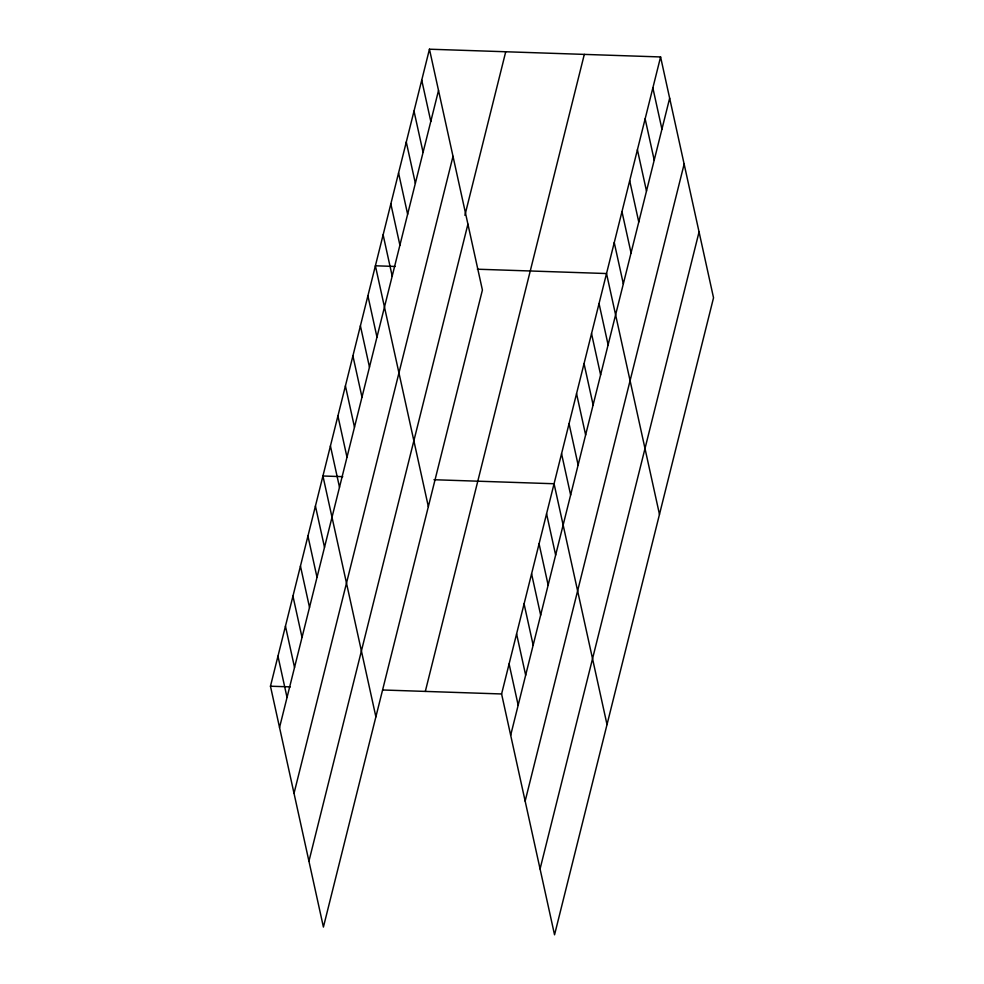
<?xml version="1.0" encoding="UTF-8"?>
<svg xmlns="http://www.w3.org/2000/svg" width="984" height="984" viewBox="0 0 984 984"><rect width="100%" height="100%" fill="white"/><g stroke="black" fill="none" stroke-linecap="round" stroke-linejoin="round"><path stroke-width="1.48" d="M429.454 49.2L482.406 290.034L323.416 927.051L270.465 686.217L429.454 49.2L660.584 56.949L713.535 297.783L554.546 934.8L501.594 693.966L660.584 56.949M279.542 727.484L438.52 90.479M294.019 793.35L453.009 156.333M464.903 215.299L505.727 51.758M308.939 861.197L467.917 224.18M425.322 691.408L584.312 54.391M510.671 735.245L669.661 98.228M525.149 801.099L684.138 164.082M540.068 868.946L699.058 231.929M395.224 266.455L375.396 265.791L428.347 506.625M477.363 269.21L606.525 273.54L659.477 514.374M342.764 476.662L322.937 475.998L375.888 716.832M433.969 479.725L554.066 483.747L607.017 724.581M270.465 686.217L290.305 686.881M383.01 689.993L501.594 693.966M652.859 87.896L661.937 129.162M645.135 118.83L654.212 160.109M637.411 149.777L646.488 191.044M629.698 180.712L638.764 221.99M621.974 211.658L631.051 252.925M614.25 242.593L623.327 283.872M599.035 303.564L608.112 344.843M591.532 333.601L600.609 374.867M584.041 363.625L593.118 404.904M576.55 393.661L585.628 434.928M569.047 423.686L578.125 464.965M561.557 453.722L570.634 494.989M546.563 513.783L555.64 555.05M539.072 543.808L548.149 585.086M531.581 573.844L540.659 615.123M421.73 80.147L430.808 121.413M524.078 603.868L533.156 645.147M414.006 111.081L423.083 152.36M516.588 633.905L525.665 675.184M406.281 142.028L415.359 183.295M509.097 663.942L518.174 705.208M398.557 172.963L407.634 214.241M390.845 203.909L399.91 245.176M383.12 234.844L392.198 276.123M367.905 295.815L376.97 337.094M360.402 325.852L369.48 367.118M352.912 355.876L361.989 397.155M345.421 385.913L354.486 427.179M337.918 415.937L346.995 457.216M330.427 445.973L339.505 487.24M315.433 506.034L324.511 547.301M307.943 536.059L317.02 577.337M300.452 566.095L309.517 607.362M292.949 596.12L302.026 637.398M285.458 626.156L294.536 667.423M277.968 656.18L287.033 697.459"/></g></svg>
